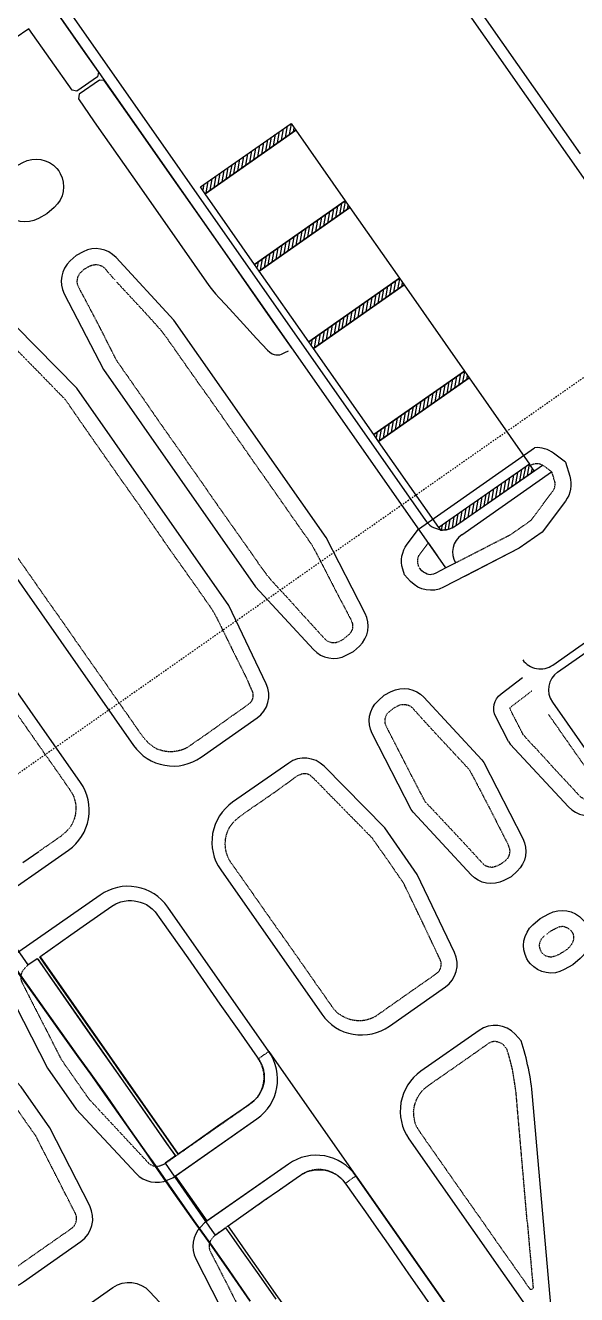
# Model space of a CAD drawing. Header units: millimetres. Extents: x 152904052 to 153933663, y 538271515 to 539240469.
# Drawn here: x 153536220 to 153541333, y 539104976 to 539116747 of the extents above; entities that cross this region are included whole.
import ezdxf

# ---------------------------------------------------------------- set-up
doc = ezdxf.new("R2010")
doc.units = ezdxf.units.MM
doc.linetypes.add('HIDDEN', pattern=[5.08, 2.54, -2.54])
doc.layers.add('BORD', color=7, linetype='Continuous')

msp = doc.modelspace()

# ---------------------------------------------------------------- linework, layer by layer
at = {"layer": 'BORD', "color": 8, "linetype": 'HIDDEN', "ltscale": 5}
msp.add_line((153496404.5, 539081976.6), (153619277.3, 539168013), dxfattribs=at)
at = {"layer": 'BORD', "color": 133}
for p, q in [((153538245.4, 539120011.6), (153541365.7, 539115555.4)), ((153538633.1, 539115708.2), (153538651.8, 539115814)), ((153538669.9, 539115733.9), (153538687.3, 539115832.6)), ((153538706.7, 539115759.7), (153538713, 539115795.8)), ((153538449.2, 539115579.4), (153538467.9, 539115685.2)), ((153538486, 539115605.2), (153538504.6, 539115711)), ((153538522.7, 539115630.9), (153538541.4, 539115736.8)), ((153538559.5, 539115656.7), (153538578.2, 539115762.5)), ((153538596.3, 539115682.4), (153538615, 539115788.3)), ((153538302.1, 539115476.4), (153538320.7, 539115582.2)), ((153538338.8, 539115502.1), (153538357.5, 539115608)), ((153538375.6, 539115527.9), (153538394.3, 539115633.7)), ((153538412.4, 539115553.6), (153538431.1, 539115659.5)), ((153538118.2, 539115347.6), (153538136.8, 539115453.5)), ((153538154.9, 539115373.4), (153538173.6, 539115479.2)), ((153538191.7, 539115399.1), (153538210.4, 539115505)), ((153538228.5, 539115424.9), (153538247.2, 539115530.7)), ((153538265.3, 539115450.6), (153538283.9, 539115556.5)), ((153537934.3, 539115218.8), (153537952.9, 539115324.7)), ((153537971, 539115244.6), (153537989.7, 539115350.4)), ((153538007.8, 539115270.3), (153538026.5, 539115376.2)), ((153538044.6, 539115296.1), (153538063.3, 539115402)), ((153538081.4, 539115321.9), (153538100, 539115427.7)), ((153537870.2, 539115221.2), (153537879.4, 539115273.2)), ((153537897.5, 539115193.1), (153537916.1, 539115298.9)), ((153539135.5, 539114990.6), (153539154.2, 539115096.4)), ((153539172.3, 539115016.3), (153539189.7, 539115115)), ((153538988.4, 539114887.6), (153539007.1, 539114993.4)), ((153539025.2, 539114913.3), (153539043.9, 539115019.2)), ((153539062, 539114939.1), (153539080.6, 539115044.9)), ((153539098.8, 539114964.8), (153539117.4, 539115070.7)), ((153539209.1, 539115042.1), (153539215.5, 539115078.2)), ((153538804.5, 539114758.8), (153538823.2, 539114864.7)), ((153538841.3, 539114784.6), (153538860, 539114890.4)), ((153538878.1, 539114810.3), (153538896.7, 539114916.2)), ((153538914.9, 539114836.1), (153538933.5, 539114941.9)), ((153538951.6, 539114861.8), (153538970.3, 539114967.7)), ((153538620.6, 539114630), (153538639.3, 539114735.9)), ((153538657.4, 539114655.8), (153538676.1, 539114761.6)), ((153538694.2, 539114681.5), (153538712.8, 539114787.4)), ((153538731, 539114707.3), (153538749.6, 539114813.1)), ((153538767.7, 539114733.1), (153538786.4, 539114838.9)), ((153538473.5, 539114527), (153538492.2, 539114632.9)), ((153538510.3, 539114552.8), (153538528.9, 539114658.6)), ((153538547, 539114578.5), (153538565.7, 539114684.4)), ((153538583.8, 539114604.3), (153538602.5, 539114710.1)), ((153538372.6, 539114503.6), (153538381.8, 539114555.6)), ((153538399.9, 539114475.5), (153538418.6, 539114581.4)), ((153538436.7, 539114501.3), (153538455.4, 539114607.1)), ((153539674.8, 539114298.8), (153539692.2, 539114397.4)), ((153539490.9, 539114170), (153539509.5, 539114275.8)), ((153539527.7, 539114195.8), (153539546.3, 539114301.6)), ((153539564.4, 539114221.5), (153539583.1, 539114327.4)), ((153539601.2, 539114247.3), (153539619.9, 539114353.1)), ((153539638, 539114273), (153539656.7, 539114378.9)), ((153539711.6, 539114324.5), (153539717.9, 539114360.7)), ((153539307, 539114041.2), (153539325.6, 539114147.1)), ((153539343.7, 539114067), (153539362.4, 539114172.8)), ((153539380.5, 539114092.7), (153539399.2, 539114198.6)), ((153539417.3, 539114118.5), (153539436, 539114224.3)), ((153539454.1, 539114144.2), (153539472.8, 539114250.1)), ((153539159.8, 539113938.2), (153539178.5, 539114044.1)), ((153539196.6, 539113964), (153539215.3, 539114069.8)), ((153539233.4, 539113989.7), (153539252.1, 539114095.6)), ((153539270.2, 539114015.5), (153539288.9, 539114121.3)), ((153538975.9, 539113809.4), (153538994.6, 539113915.3)), ((153539012.7, 539113835.2), (153539031.4, 539113941)), ((153539049.5, 539113860.9), (153539068.2, 539113966.8)), ((153539086.3, 539113886.7), (153539104.9, 539113992.5)), ((153539123.1, 539113912.5), (153539141.7, 539114018.3)), ((153538875.1, 539113786), (153538884.3, 539113838)), ((153538902.4, 539113757.9), (153538921, 539113863.8)), ((153538939.2, 539113783.7), (153538957.8, 539113889.5)), ((153540131.1, 539113334), (153540149.7, 539113439.9)), ((153540167.8, 539113359.8), (153540186.5, 539113465.6)), ((153540204.6, 539113385.5), (153540223.3, 539113491.4)), ((153540241.4, 539113411.3), (153540260.1, 539113517.1)), ((153540278.2, 539113437), (153540295.6, 539113535.7)), ((153540315, 539113462.8), (153540321.3, 539113498.9)), ((153539983.9, 539113231), (153540002.6, 539113336.8)), ((153540020.7, 539113256.7), (153540039.4, 539113362.6)), ((153540057.5, 539113282.5), (153540076.2, 539113388.3)), ((153540094.3, 539113308.3), (153540112.9, 539113414.1)), ((153539800, 539113102.2), (153539818.7, 539113208.1)), ((153539836.8, 539113128), (153539855.5, 539113233.8)), ((153539873.6, 539113153.7), (153539892.3, 539113259.6)), ((153539910.4, 539113179.5), (153539929, 539113285.3)), ((153539947.2, 539113205.2), (153539965.8, 539113311.1)), ((153539652.9, 539112999.2), (153539671.6, 539113105)), ((153539689.7, 539113025), (153539708.3, 539113130.8)), ((153539726.5, 539113050.7), (153539745.1, 539113156.6)), ((153539763.2, 539113076.5), (153539781.9, 539113182.3)), ((153539478.5, 539112924.3), (153539487.7, 539112976.3)), ((153539505.8, 539112896.2), (153539524.4, 539113002)), ((153539542.6, 539112921.9), (153539561.2, 539113027.8)), ((153539579.3, 539112947.7), (153539598, 539113053.5)), ((153539616.1, 539112973.4), (153539634.8, 539113079.3)), ((153540805.1, 539112521.7), (153540823.8, 539112627.6)), ((153540841.9, 539112547.5), (153540860.6, 539112653.3)), ((153540878.7, 539112573.2), (153540896.9, 539112676.8)), ((153540915.5, 539112599), (153540922.7, 539112640.1)), ((153540621.2, 539112393), (153540639.9, 539112498.8)), ((153540658, 539112418.7), (153540676.7, 539112524.6)), ((153540694.8, 539112444.5), (153540713.4, 539112550.3)), ((153540731.6, 539112470.2), (153540750.2, 539112576.1)), ((153540768.3, 539112496), (153540787, 539112601.8)), ((153540474.1, 539112289.9), (153540492.8, 539112395.8)), ((153540510.9, 539112315.7), (153540529.5, 539112421.5)), ((153540547.7, 539112341.5), (153540566.3, 539112447.3)), ((153540584.4, 539112367.2), (153540603.1, 539112473.1)), ((153540290.2, 539112161.2), (153540308.9, 539112267)), ((153540327, 539112186.9), (153540345.6, 539112292.8)), ((153540363.7, 539112212.7), (153540382.4, 539112318.5)), ((153540400.5, 539112238.4), (153540419.2, 539112344.3)), ((153540437.3, 539112264.2), (153540456, 539112370)), ((153540146.2, 539112075.7), (153540161.7, 539112164)), ((153540180.6, 539112088.1), (153540198.5, 539112189.8)), ((153540216.6, 539112109.7), (153540235.3, 539112215.5)), ((153540253.4, 539112135.4), (153540272.1, 539112241.3)), ((153540080.6, 539112069.8), (153540088.2, 539112112.5)), ((153540112.9, 539112070), (153540124.9, 539112138.3))]:
    msp.add_line(p, q, dxfattribs=at)
at = {"layer": 'BORD', "color": 133, "ltscale": 10}
for p, q in [((153541111.3, 539110814.6), (153545070.5, 539113586.9)), ((153541157.2, 539110749.1), (153542009.3, 539111345.8))]:
    msp.add_line(p, q, dxfattribs=at)
at = {"layer": 'BORD', "color": 133, "flags": 128}
for points in [[(153542401.6, 539113901.5), (153538163.5, 539119954.2)], [(153535393.2, 539118637), (153535311.1, 539118579.5), (153540117.7, 539111715)], [(153535393.2, 539118637), (153539932, 539112154.5)], [(153539865.3, 539112075.5), (153540943.4, 539112830.4)], [(153540210.6, 539112105.4), (153541015.4, 539112668.9)], [(153540267.9, 539112023.5), (153541101.1, 539112606.9)], [(153540117.7, 539111715), (153540208.4, 539111761.6)]]:
    msp.add_lwpolyline(points, dxfattribs=at)
at = {"layer": 'BORD', "color": 133, "ltscale": 10, "flags": 128}
for points in [[(153534913.2, 539119149.3), (153535151.7, 539118809.1), (153535538.6, 539118255.3), (153535952.3, 539117666), (153536383.9, 539117049.5), (153536757.7, 539116515.4), (153536899.8, 539116312.5), (153536888.7, 539116268.5), (153536698.5, 539116138.5), (153536653.3, 539116146.4), (153536252.4, 539116714.5), (153536126.2, 539116627.3)], [(153538695.7, 539113749.1), (153538494.7, 539114035.6), (153538303.6, 539114310.3), (153538091.7, 539114612.6), (153537844, 539114964.1), (153537558.3, 539115372.3), (153537333.6, 539115693.2), (153537073, 539116065.6), (153536951.8, 539116237.3), (153536909.2, 539116240.4), (153536718.8, 539116109.7), (153536712.2, 539116065), (153536858.3, 539115852.8), (153537217.4, 539115341.8), (153537534.4, 539114886.8), (153537901.7, 539114364.1), (153537931.6, 539114321.5), (153537954.9, 539114290.3), (153537982.7, 539114257.3), (153538018.6, 539114218.8), (153538079.2, 539114154), (153538242.5, 539113975.3), (153538365.2, 539113842.5), (153538464.9, 539113735.7), (153538488.8, 539113715), (153538509.4, 539113701.5), (153538526.7, 539113693.9), (153538543.3, 539113691.4), (153538561.1, 539113690.1), (153538578.9, 539113693.1), (153538596.3, 539113699.1), (153538626, 539113713), (153538660.2, 539113727.7)], [(153539956.9, 539111947.4), (153540036.4, 539111833.9)], [(153540120.7, 539111714.7), (153540026.9, 539111667), (153540004.6, 539111658), (153539987.7, 539111654.1), (153539974.8, 539111652.5), (153539959.6, 539111654.8), (153539946.9, 539111658.5), (153539931.2, 539111665.2), (153539913.5, 539111675.7), (153539896.7, 539111689.3), (153539880.8, 539111706.1), (153539873.5, 539111714.5)], [(153541108.1, 539110470.6), (153541747.3, 539109557.7)], [(153536198.3, 539108983.8), (153536343.7, 539109084.7)], [(153536788.6, 539108415), (153537021.8, 539108576.7), (153537058.7, 539108599.1), (153537081, 539108608.7), (153537105.1, 539108618.1), (153537135.9, 539108625.1), (153537172.4, 539108631.4), (153537203.6, 539108632.2), (153537229.3, 539108628.3), (153537260.6, 539108622.9), (153537286.1, 539108616.1), (153537313.5, 539108607.1), (153537342.4, 539108594.2), (153537369.3, 539108576.5), (153537397.8, 539108554.2), (153537425.1, 539108524.9), (153537478.1, 539108452.3), (153537576.1, 539108312.6), (153537726.4, 539108098.8), (153537872.5, 539107889.8), (153538025.2, 539107670.7), (153538199.7, 539107421.6), (153538371.2, 539107176.9), (153538395.7, 539107139.3), (153538409.2, 539107113.2), (153538419.5, 539107088.4), (153538428.2, 539107059.2), (153538430.4, 539107051.1), (153538434.6, 539107027.1), (153538434.7, 539106994.2), (153538434.4, 539106953.1), (153538426, 539106912.4), (153538416.9, 539106884.3), (153538396.3, 539106843.8), (153538369.7, 539106803.9), (153538339.4, 539106771.6), (153538291.8, 539106734.3), (153538238.9, 539106699), (153538006.1, 539106536.7)], [(153538006.1, 539106536.7), (153537757.2, 539106361.1), (153537638.6, 539106277.6), (153537485.7, 539106493.7), (153537292.8, 539106768.1), (153537136.7, 539106990.3), (153537000.1, 539107185.8), (153536836.4, 539107419.2), (153536692.3, 539107625.2), (153536552.9, 539107823.7), (153536394.5, 539108050.4), (153536354.6, 539108109.1), (153536640.7, 539108312.2), (153536788.6, 539108415)], [(153538304.9, 539104913.5), (153538109.6, 539105196.7), (153537951.4, 539105421.3), (153537785.4, 539105653.8), (153537598.7, 539105918.7), (153537400.2, 539106203.5), (153537342.3, 539106286), (153537158.7, 539106548.8), (153536974.2, 539106814.3), (153536826.3, 539107021.2), (153536710.7, 539107179.7), (153536525.2, 539107439.2), (153536328.5, 539107716.6), (153536133.1, 539107990.7), (153536013.5, 539108165.6)], [(153538308.9, 539104916.2), (153538113.6, 539105199.4), (153537955.4, 539105424.1), (153537789.4, 539105656.6), (153537602.7, 539105921.5), (153537404.1, 539106206.3), (153537346.3, 539106288.8), (153537162.7, 539106551.6), (153536978.1, 539106817.1), (153536830.2, 539107024), (153536714.6, 539107182.5), (153536529.2, 539107442), (153536332.4, 539107719.4), (153536137, 539107993.5), (153536017.6, 539108168.4)], [(153536115.3, 539108215.1), (153536243.7, 539108034.7), (153536244.6, 539108034), (153536328.3, 539108092), (153536333, 539108090.8), (153536338.5, 539108083.2), (153536444.9, 539107928.5), (153536621.8, 539107675.4), (153536775.2, 539107454), (153536950.7, 539107204), (153537107.8, 539106979.9), (153537327.1, 539106667), (153537529.4, 539106378.4), (153537611.8, 539106261.7), (153537517, 539106194.6), (153537690, 539105944.6), (153537949.5, 539105569.5), (153537979.5, 539105528), (153538077.4, 539105596.3), (153538117.3, 539105539.6), (153538241, 539105361.9), (153538385.3, 539105158.6), (153538543.5, 539104931.8)], [(153536331.9, 539108090.7), (153537613.8, 539106259.8)], [(153536356.5, 539108107.9), (153537638.4, 539106277.1)], [(153538432.6, 539105847.7), (153538578.5, 539105947.8), (153538732.8, 539106056.3), (153538772.6, 539106083.6), (153538798.8, 539106099.2), (153538815.7, 539106107.2), (153538837.3, 539106117.6), (153538862.7, 539106124), (153538880.5, 539106127.5), (153538906.9, 539106132.2), (153538929.1, 539106133.4), (153538952.6, 539106134.3), (153538974.2, 539106133), (153538999.9, 539106129.8), (153539024.6, 539106123.6), (153539049.8, 539106115), (153539073.3, 539106106), (153539096.3, 539106093.7), (153539117, 539106079.5), (153539143.3, 539106059.3), (153539164, 539106038.4), (153539208.4, 539105979.4), (153539282.2, 539105872.8), (153539374.6, 539105742.3), (153539473.4, 539105600.4), (153539583.7, 539105442.7), (153539672.8, 539105315.5), (153539775.3, 539105167.6), (153539876.9, 539105023), (153539976.1, 539104881.7)], [(153538681.1, 539104786.8), (153538546.9, 539104977.7), (153538426.3, 539105150), (153538287.8, 539105347.7), (153538138, 539105561), (153538101, 539105613.9), (153538314.9, 539105764.9), (153538432.6, 539105847.7)]]:
    msp.add_lwpolyline(points, dxfattribs=at)
at = {"layer": 'BORD', "color": 133}
for points in [[(153537843.9, 539115248.3), (153538684.3, 539115836.8), (153538727.9, 539115774.6), (153537887.5, 539115186.1)], [(153537887.5, 539115186.1), (153538727.9, 539115774.6), (153539186.8, 539115119.2), (153538346.3, 539114530.8)], [(153538346.3, 539114530.8), (153539186.8, 539115119.2), (153539230.4, 539115057), (153538389.9, 539114468.5)], [(153538389.9, 539114468.5), (153539230.4, 539115057), (153539689.2, 539114401.7), (153538848.8, 539113813.2)], [(153538848.8, 539113813.2), (153539689.2, 539114401.7), (153539732.8, 539114339.4), (153538892.4, 539113750.9)], [(153538892.4, 539113750.9), (153539732.8, 539114339.4), (153540292.6, 539113539.9), (153539452.2, 539112951.4)], [(153539452.2, 539112951.4), (153540292.6, 539113539.9), (153540336.2, 539113477.7), (153539495.8, 539112889.2)], [(153539495.8, 539112889.2), (153540336.2, 539113477.7), (153540896, 539112678.2), (153540055.6, 539112089.7)]]:
    msp.add_lwpolyline(points, close=True, dxfattribs=at)
at = {"layer": 'BORD', "color": 137}
for points in [[(153536197.1, 539115474.7, -0.352496), (153536512, 539115419.2), (153536530.1, 539115398.5), (153536543.4, 539115374.3, -0.352496), (153536487.9, 539115059.4), (153536419.8, 539114999.9), (153536340.6, 539114956.3, -0.352496), (153536025.7, 539115011.8), (153536007.6, 539115032.5), (153535994.3, 539115056.7, -0.352496), (153536049.8, 539115371.6), (153536117.9, 539115431.1)], [(153538453.9, 539110641.8), (153538108.8, 539111367.4), (153536697.8, 539113382.5), (153536133.9, 539113955, 0.3661132), (153535806, 539113985), (153535285.8, 539113620.7, 0.4142136), (153535175.3, 539112994), (153537223, 539110069.6, 0.4142136), (153537849.7, 539109959.1), (153538369.9, 539110323.4, 0.3661238)], [(153540472.5, 539109909.5), (153540834.5, 539109205.3, -0.3366197), (153540781, 539108901.5), (153540725.7, 539108850.4), (153540658.8, 539108816, -0.3366197), (153540355.1, 539108869.5), (153539817.1, 539109450.7), (153539799.9, 539109475.2), (153539437.9, 539110179.5, -0.3366197), (153539491.4, 539110483.2), (153539546.6, 539110534.3), (153539613.6, 539110568.7, -0.3366197), (153539917.3, 539110515.2), (153540455.3, 539109934.1)], [(153538031.7, 539108914.6), (153538969.5, 539107575.3, 0.4142136), (153539596.2, 539107464.8), (153540116.4, 539107829, 0.3661238), (153540200.4, 539108147.4), (153539855.3, 539108873.1), (153539554.2, 539109303.2), (153538990.3, 539109875.6, 0.3661132), (153538662.4, 539109905.6), (153538142.2, 539109541.4, 0.4142136)], [(153540928.1, 539108404.7), (153540996.1, 539108464.2), (153541075.3, 539108507.8, -0.352496), (153541390.3, 539108452.3), (153541408.4, 539108431.6), (153541421.7, 539108407.4, -0.352496), (153541366.2, 539108092.5), (153541298.1, 539108033), (153541218.9, 539107989.4, -0.352496), (153540904, 539108044.9), (153540885.8, 539108065.7), (153540872.5, 539108089.8, -0.352496)], [(153540817.7, 539107330.7), (153540762.8, 539107390, 0.3749329), (153540429.4, 539107425.6), (153539888.7, 539107047, 0.4142136), (153539778.2, 539106420.3), (153540964.4, 539104726.3, 0.767327), (153541102.4, 539104776.5), (153540924.1, 539106814.2, 0.0580184)]]:
    msp.add_lwpolyline(points, format="xyb", close=True, dxfattribs=at)
for points in [[(153538354.5, 539111539.5), (153538892.5, 539110958.4, 0.3366197), (153539196.2, 539110904.8), (153539263.1, 539110939.2), (153539318.4, 539110990.4, 0.3366197), (153539371.9, 539111294.1), (153539009.8, 539111998.4), (153537598.8, 539114013.5), (153537060.9, 539114594.6, 0.3366197), (153536757.2, 539114648.1), (153536690.2, 539114613.7), (153536635, 539114562.6, 0.3366197), (153536581.4, 539114258.9), (153536943.5, 539113554.6), (153538354.5, 539111539.5)], [(153538478, 539107231.2), (153537540.2, 539108570.5, 0.4142136), (153536913.5, 539108681), (153536159.9, 539108153.3), (153535867.3, 539108571.1), (153536621, 539109098.8, 0.4142136), (153536731.5, 539109725.5), (153534127.7, 539113444.1)], [(153541230.5, 539112697.5), (153541270, 539112565.6, -0.237084), (153541229.5, 539112335.7), (153541014.5, 539112047)], [(153539735.7, 539111651.8), (153539719.9, 539111704.7, -0.237084), (153539760.4, 539111934.6), (153539865.3, 539112075.5)], [(153541014.5, 539112047), (153540801.5, 539111897.9), (153540097.3, 539111535.8, -0.3366091), (153539793.6, 539111589.3), (153539735.7, 539111651.8)], [(153540701, 539110106.2), (153540584, 539110333.8, -0.3626791), (153540631.7, 539110546.5), (153540831.7, 539110699.7)], [(153540701, 539110106.2), (153540718.2, 539110081.6), (153541256.2, 539109500.5, 0.3366197), (153541559.9, 539109446.9), (153541712.1, 539109525.2), (153541747.3, 539109557.7)]]:
    msp.add_lwpolyline(points, format="xyb", dxfattribs=at)
at = {"layer": 'BORD', "color": 133, "linetype": 'HIDDEN', "flags": 128}
for points in [[(153537064.8, 539114369.1), (153537160.4, 539114266.7), (153537238.8, 539114181.7), (153537336.5, 539114077.2), (153537422.7, 539113981.4), (153537486.4, 539113909), (153537524.2, 539113857.3), (153537594.7, 539113757.8), (153537685.3, 539113628), (153537792.9, 539113474.9), (153537900, 539113324.8), (153538024.2, 539113148.6), (153538125.7, 539113002.5), (153538231.4, 539112851.5), (153538340.3, 539112694.4), (153538457, 539112529), (153538573.1, 539112363.4), (153538699.8, 539112180.9), (153538839.7, 539111982.1), (153538878.7, 539111927.2), (153538886.1, 539111913.4), (153538940.3, 539111810.8), (153539012.6, 539111671.8), (153539083.2, 539111533), (153539147.6, 539111410.3), (153539221.5, 539111269.9), (153539241.2, 539111232.4), (153539252.4, 539111201.5), (153539255.5, 539111182.5), (153539255.1, 539111156.3), (153539249, 539111136.5), (153539236.9, 539111117.5), (153539220.1, 539111095.4), (153539197.1, 539111075.4), (153539168.1, 539111052.9), (153539134.7, 539111034.1), (153539108.3, 539111023.2), (153539086.7, 539111019.1), (153539066.4, 539111020.8), (153539041.9, 539111027.1), (153539020.4, 539111037.6), (153539003.4, 539111051.3), (153538967.2, 539111089.7), (153538914.8, 539111147.6), (153538842.6, 539111227.6), (153538782.3, 539111291.7), (153538741.9, 539111338.6), (153538661.9, 539111427.2), (153538567.9, 539111528.2), (153538496.1, 539111606.2), (153538465.2, 539111644.4), (153538411.8, 539111716.6), (153538332.2, 539111831), (153538240, 539111962.2), (153538150.8, 539112088.2), (153538057.3, 539112220.5), (153537962.1, 539112356.2), (153537859.5, 539112505.9), (153537754.7, 539112653.4), (153537650.7, 539112803.9), (153537530.2, 539112973.8), (153537430, 539113117.7), (153537328.7, 539113264.7), (153537230.2, 539113405.4), (153537153.9, 539113515.4), (153537075.5, 539113626.3), (153537062.5, 539113648), (153537003.2, 539113765), (153536948.3, 539113873.4), (153536899.2, 539113969.7), (153536855.7, 539114053.1), (153536808.6, 539114142.3), (153536753.7, 539114245.7), (153536716.5, 539114315.2), (153536705.6, 539114342.3), (153536701.3, 539114367.5), (153536702.9, 539114394), (153536706.6, 539114410.8), (153536719.9, 539114437.8), (153536729.8, 539114451.5), (153536748, 539114470.1), (153536767.6, 539114486.4), (153536788.3, 539114500.4), (153536821.4, 539114517.3), (153536842, 539114524.6), (153536871, 539114528.9), (153536899.5, 539114526.3), (153536924.2, 539114518), (153536940.6, 539114509), (153536957.6, 539114493.5), (153536983.6, 539114461.5), (153537049.7, 539114386.6)], [(153535283.8, 539113422.2), (153535310.1, 539113450.3), (153535349, 539113481.3), (153535432.4, 539113540), (153535543.9, 539113620.8), (153535680.8, 539113716), (153535815.4, 539113811.8), (153535891.2, 539113863.8), (153535920.7, 539113879.9), (153535949.2, 539113886.3), (153535981.6, 539113879.6), (153536003.3, 539113871.4), (153536021, 539113858.3), (153536064.1, 539113813), (153536186.5, 539113690.1), (153536319.9, 539113554.7), (153536528.7, 539113339.9), (153536584.4, 539113282.4), (153536611, 539113247.5), (153536730.7, 539113072.8), (153536903.7, 539112825), (153537083.1, 539112568.6), (153537268.8, 539112306.4), (153537409.3, 539112103.3), (153537538.1, 539111916.4), (153537664.3, 539111738.6), (153537815.1, 539111525.3), (153537941.5, 539111344.4), (153537965.1, 539111305.7), (153537994.5, 539111253.3), (153538048.5, 539111142.8), (153538158.5, 539110918.8), (153538268.5, 539110697.6), (153538324.7, 539110569.9), (153538331.1, 539110548.1), (153538331.1, 539110520.8), (153538326.2, 539110498.3), (153538314.1, 539110473.8), (153538296.8, 539110454.7), (153538266, 539110432.8), (153538125.6, 539110333.8), (153537927.8, 539110192.3), (153537754.8, 539110071.8)], [(153537754.8, 539110071.8), (153537727.8, 539110053), (153537695.9, 539110036.3), (153537668.8, 539110025.7), (153537633.9, 539110017.4), (153537600.4, 539110011.4), (153537565.4, 539110009.3), (153537528.1, 539110011.7), (153537490.7, 539110019.2), (153537438.5, 539110036.9), (153537407.1, 539110054.8), (153537372.6, 539110080.3), (153537327.2, 539110129.1), (153537277.9, 539110195.4), (153537184.8, 539110329.9), (153537063.9, 539110501.9), (153536939.7, 539110681.1), (153536775.9, 539110914.2), (153536676.6, 539111057), (153536534.4, 539111260.6), (153536405.3, 539111443.4), (153536266.5, 539111643.6), (153536121.1, 539111849.4), (153535972.1, 539112062.8), (153535855.9, 539112229.5), (153535741.4, 539112392.6), (153535604.2, 539112589.6), (153535449.9, 539112809), (153535276, 539113058.8), (153535259.6, 539113084.3), (153535240.2, 539113123.6), (153535229, 539113158.4), (153535221.1, 539113197.5), (153535218.6, 539113234.2), (153535220.7, 539113271.3), (153535227.4, 539113310.5), (153535242.2, 539113351), (153535267.4, 539113397.8), (153535283.8, 539113422.2)], [(153534203.7, 539113126.4), (153534280.2, 539113016.1), (153534395.6, 539112851), (153534522.4, 539112670.4), (153534674, 539112455.7), (153534835.4, 539112224.3), (153534995.4, 539111996.8), (153535118.4, 539111819.6), (153535244.4, 539111639.5), (153535394, 539111427.5), (153535538.9, 539111220), (153535696.4, 539110995.5), (153535984.6, 539110585.6), (153536100.3, 539110420.3), (153536222.2, 539110245), (153536374.4, 539110027.6), (153536505.7, 539109841.1), (153536635.8, 539109653), (153536658, 539109617.1), (153536666.7, 539109600.6), (153536676.8, 539109567.6), (153536686.1, 539109530.5), (153536689.6, 539109497.3), (153536688.3, 539109456.4), (153536681.9, 539109417.3), (153536670.5, 539109379.5), (153536654.9, 539109343.9), (153536637.4, 539109313.2), (153536609, 539109279.3), (153536573.3, 539109246.2), (153536549.2, 539109226.4), (153536511.5, 539109200.2), (153536473.1, 539109173.3), (153536422.7, 539109138.3), (153536343.7, 539109084.7)], [(153540205.3, 539111760), (153540723.9, 539112026.6), (153540908.6, 539112156)], [(153540203.8, 539109988.7), (153540338, 539109843.8), (153540405.5, 539109716.7), (153540490.2, 539109554.2), (153540576.1, 539109386.8), (153540639.9, 539109260.5), (153540693, 539109159.1), (153540710.2, 539109110.3), (153540713.3, 539109092.6), (153540710.9, 539109068.7), (153540706.3, 539109050.9), (153540697.5, 539109030.2), (153540683.7, 539109011.7), (153540668.3, 539108995.2), (153540646.3, 539108979.5), (153540616.7, 539108960.9), (153540592.3, 539108949.3), (153540568.8, 539108941.9), (153540549.5, 539108937.8), (153540524.5, 539108939.6), (153540499.9, 539108946.6), (153540476.1, 539108960.4), (153540454, 539108983.4), (153540329.1, 539109119.9), (153540168, 539109292.7), (153540023.5, 539109446.9), (153539928.2, 539109547.4), (153539797, 539109799.8), (153539688.7, 539110011.1), (153539577.7, 539110226.3), (153539565, 539110253.3), (153539559.5, 539110267), (153539556.2, 539110283.3), (153539555.9, 539110304), (153539557.5, 539110316.9), (153539562.4, 539110333.1), (153539569, 539110348.8), (153539578.9, 539110364.7), (153539591.1, 539110378.1), (153539604.6, 539110390.2), (153539622.1, 539110404.5), (153539636.9, 539110415.1), (153539656.1, 539110425.7), (153539676.3, 539110437.2), (153539693, 539110443.6), (153539711.7, 539110449.1), (153539727.7, 539110449.5), (153539745.9, 539110447.9), (153539761.7, 539110445.3), (153539777.3, 539110441), (153539796.6, 539110430.1), (153539823.2, 539110402.8), (153539914, 539110301.3), (153540018.4, 539110187.6), (153540203.8, 539109988.7)], [(153541072.8, 539110354.4), (153541087.9, 539110333.1), (153541147.3, 539110249.6), (153541206.5, 539110163.2), (153541251.6, 539110099.6), (153541286.7, 539110048.9), (153541327.9, 539109989.7), (153541372.6, 539109926.6), (153541418, 539109862.5), (153541452.5, 539109811.9), (153541495.9, 539109750.2), (153541543.3, 539109683.5), (153541583.3, 539109626.7), (153541521.3, 539109588), (153541495.2, 539109573.5), (153541486.6, 539109569.2), (153541478.1, 539109566.1), (153541470.3, 539109564.7), (153541449.3, 539109562.8), (153541431.5, 539109564.4), (153541416.4, 539109567), (153541404.4, 539109571.1), (153541391.4, 539109577.3), (153541376.5, 539109587.1), (153541363.5, 539109597.8), (153541343.7, 539109619.3), (153541307.9, 539109658.3), (153541272.8, 539109696.6), (153541233.4, 539109738.3), (153541206.4, 539109767.6), (153541169, 539109807.7), (153541126, 539109853.6), (153541084.5, 539109898.9), (153541038.9, 539109951.1), (153541021.8, 539109967.9), (153540994.4, 539109998.3), (153540958.8, 539110037.7), (153540932.9, 539110064), (153540901.7, 539110097.3), (153540870.2, 539110131.9), (153540837.4, 539110168.9)], [(153539464, 539107554.4), (153539655.7, 539107689), (153539859.4, 539107832), (153540028.4, 539107949.7), (153540037.9, 539107957), (153540048.5, 539107966.5), (153540058.8, 539107978.3), (153540068.7, 539107994.6), (153540073, 539108010.2), (153540075.9, 539108025), (153540077.3, 539108043.9), (153540076.3, 539108059.8), (153540068.1, 539108080.9), (153539920.7, 539108392.8), (153539728.5, 539108791.3), (153539580.3, 539109006.9), (153539435.8, 539109211.6), (153539222.3, 539109428.7), (153539018.3, 539109636), (153538938.2, 539109719.7), (153538908.3, 539109748.6), (153538888.2, 539109768.5), (153538868.2, 539109785), (153538855.8, 539109794.8), (153538843.2, 539109801.8), (153538828.3, 539109805.5), (153538811.2, 539109806.8), (153538788.8, 539109804), (153538774.6, 539109799.3), (153538755.4, 539109792.1), (153538742, 539109785.8), (153538718.4, 539109770), (153538682.7, 539109742.5), (153538526.3, 539109629.4), (153538266.5, 539109450.7), (153538185.3, 539109390.3)], [(153539464, 539107554.4), (153539442, 539107542.7), (153539421, 539107533.6), (153539392.7, 539107525), (153539365.2, 539107518.3), (153539334.8, 539107514.8), (153539305.8, 539107515), (153539280.4, 539107517.1), (153539238.5, 539107524.3), (153539209.8, 539107533.6), (153539178.7, 539107547.8), (153539148.8, 539107565), (153539121.3, 539107582.4), (153539099.2, 539107603.4), (153539077.1, 539107630.4), (153539046.7, 539107672.4), (153538990.5, 539107753.9), (153538898.9, 539107883.7), (153538815.7, 539108003.8), (153538720.6, 539108139.7), (153538626.3, 539108274.1), (153538531, 539108407.9), (153538432.2, 539108548.6), (153538330.9, 539108693.9), (153538229.7, 539108837.8), (153538149.5, 539108951.5), (153538124.2, 539108987.7), (153538114.7, 539109002.6), (153538106.4, 539109017.6), (153538095.6, 539109042.2), (153538086.6, 539109068.9), (153538078.6, 539109103), (153538074.6, 539109140.5), (153538074.8, 539109175.1), (153538077.5, 539109202.6), (153538083.7, 539109233.6), (153538092.7, 539109262.7), (153538104.2, 539109289), (153538117.7, 539109314.8), (153538131.2, 539109334.6), (153538155, 539109362.1), (153538185.3, 539109390.3)], [(153541052.5, 539108317.7), (153541082.7, 539108341.2), (153541113.5, 539108359.9), (153541145.5, 539108375.8), (153541174.3, 539108388.2), (153541202.3, 539108392.2), (153541219.3, 539108388.6), (153541250.5, 539108376.9), (153541268.9, 539108364.2), (153541285.1, 539108345.7), (153541296, 539108329.3), (153541304.6, 539108304.5), (153541305.7, 539108282.2), (153541301.7, 539108257.2), (153541283.7, 539108222.9), (153541267.1, 539108199.6), (153541243.6, 539108176.9), (153541212.7, 539108155.6), (153541164.8, 539108127), (153541128.8, 539108113.1), (153541099.2, 539108105.9), (153541070.1, 539108107.6), (153541042.7, 539108117.5), (153541023.3, 539108131.8), (153541009.7, 539108149.3), (153540998.4, 539108169.1), (153540991.1, 539108192.8), (153540988.2, 539108213), (153540992, 539108241.5), (153541003.1, 539108265.9), (153541019.2, 539108288.2), (153541039.4, 539108307.2)], [(153540875, 539105650.7), (153540852, 539105919.6), (153540832.5, 539106143.6), (153540814.4, 539106355), (153540793.7, 539106590), (153540771.8, 539106847.1), (153540757.9, 539106944.4), (153540736.3, 539107072.5), (153540704.6, 539107196.1), (153540693.4, 539107227.3), (153540691.1, 539107235.3), (153540689.4, 539107242.2), (153540684.6, 539107253.3), (153540680.7, 539107259), (153540672.4, 539107270.5), (153540658.1, 539107286.9), (153540644.2, 539107298.8), (153540631.8, 539107306.8), (153540614.8, 539107313.6), (153540598.3, 539107318.8), (153540582.3, 539107322.2), (153540563.9, 539107321.8), (153540547.2, 539107319.5), (153540528.4, 539107311.9), (153540502.7, 539107295.3), (153540406.3, 539107227.2), (153540182.3, 539107070.1), (153539972.5, 539106924.3)], [(153540875, 539105650.7), (153540885.6, 539105532.4), (153540895.6, 539105412.5), (153540908.9, 539105272.5), (153540920.1, 539105144.3), (153540930, 539105032.5), (153540930.3, 539105031.7), (153540928.1, 539105029), (153540914, 539105022.6), (153540908.3, 539105022.3), (153540906.9, 539105022.4), (153540906.3, 539105022.5), (153540904.9, 539105022.9), (153540902.1, 539105025.9), (153540832.2, 539105125.3), (153540732.3, 539105266.9), (153540603, 539105450.2), (153540483.2, 539105622.7), (153540257.8, 539105943.3), (153540112.3, 539106151.5), (153539993.5, 539106321.7), (153539905.7, 539106447.7), (153539889.5, 539106470.9), (153539867.8, 539106503), (153539851.1, 539106531.4), (153539837.2, 539106562.6), (153539828.2, 539106600.9), (153539822.4, 539106640.2), (153539821.6, 539106676.7), (153539828.1, 539106722.9), (153539838.7, 539106757.6), (153539852.3, 539106792.3), (153539870.1, 539106825), (153539889, 539106851.3), (153539906.3, 539106871.7), (153539925.3, 539106889.2), (153539949.2, 539106908.2), (153539972.5, 539106924.3)]]:
    msp.add_lwpolyline(points, dxfattribs=at)
for points in [[(153534028.9, 539113375.6, 0.4141131), (153533611.1, 539113449.1), (153532808.5, 539112887.2, 0.3741522), (153532773.7, 539112747), (153533139, 539112031.6), (153535062.9, 539109284), (153535610.2, 539108696, 0.3196509), (153535735.2, 539108670.3), (153535768.7, 539108685.1), (153535781.3, 539108693.9), (153536245.9, 539108030.4), (153536233.3, 539108021.6), (153536208, 539107995.2, 0.3196509), (153536189.3, 539107869), (153536554.7, 539107153.5), (153536809.5, 539106789.7), (153537356.8, 539106201.7, 0.3196509), (153537481.8, 539106176), (153537515.3, 539106190.8), (153538306, 539106744.5, 0.4142136), (153538379.7, 539107162.3), (153538478, 539107231.2)], [(153541101.1, 539112606.9), (153541030.5, 539112659.5, 0.237084), (153540933.2, 539112676.6), (153540903.4, 539112667.7)], [(153541101.1, 539112606.9), (153541126.4, 539112522.6, -0.237084), (153541109.2, 539112425.3), (153540908.6, 539112156)], [(153539869.4, 539111728.2), (153539863.6, 539111747.7, -0.237084), (153539880.7, 539111845), (153539955.9, 539111946)], [(153540837.4, 539110168.9), (153540717.4, 539110402.4, -0.3626791), (153540723, 539110427.4), (153540917.8, 539110576.7)], [(153536063.2, 539106809.4), (153535515.9, 539107397.4, 0.3741522), (153535372.3, 539107412.6), (153534815.2, 539107022.6, 0.4142136), (153534741.6, 539106604.8), (153535673.6, 539105273.6, 0.4142136), (153536091.5, 539105200), (153536648.5, 539105590, 0.3741522), (153536683.3, 539105730.1), (153536318, 539106445.6), (153536063.2, 539106809.4)], [(153539286.7, 539106076.2), (153539188.4, 539106007.3, 0.4142136), (153538770.6, 539106081), (153537979.8, 539105527.3), (153537954.5, 539105500.9, 0.3196509), (153537935.9, 539105374.7), (153538301.2, 539104659.2), (153540272.8, 539101843.6), (153540820.1, 539101255.5, 0.3149033), (153540943.4, 539101229.1), (153540948.4, 539101231.3, 0.0530039), (153541057.6, 539101291.6), (153541774.3, 539101793.4, 0.4142835), (153541847.9, 539102211.3)]]:
    msp.add_lwpolyline(points, format="xyb", dxfattribs=at)
at = {"layer": 'BORD', "color": 133, "flags": 128}
msp.add_lwpolyline([(153541230.5, 539112697.5), (153541120.1, 539112779.8, 0.1825549), (153540943.4, 539112830.4)], format="xyb", dxfattribs=at)
at = {"layer": 'BORD', "color": 133}
msp.add_lwpolyline([(153540896, 539112678.2), (153540055.6, 539112089.7), (153540071.6, 539112066.8, 0.1717699), (153540210.6, 539112105.4), (153540939.6, 539112615.9), (153540896, 539112678.2)], format="xyb", dxfattribs=at)
at = {"layer": 'BORD', "color": 137}
for points in [[(153541014.5, 539112047), (153540801.5, 539111897.9), (153540292.1, 539111635.9)], [(153538660, 539106186.7), (153537906.4, 539105659), (153537613.9, 539106076.7), (153538367.5, 539106604.4)], [(153541948.1, 539102275.3), (153539286.7, 539106076.2)], [(153539288.1, 539106074.2), (153541948.1, 539102275.3)]]:
    msp.add_lwpolyline(points, dxfattribs=at)
at = {"layer": 'BORD', "color": 137, "flags": 128}
for points in [[(153536159.9, 539108153.3), (153536135.3, 539108136.1), (153536099.8, 539108099.1, 0.3196509), (153536055.7, 539107800.8), (153536425.8, 539107076), (153536692.6, 539106695.1), (153537247, 539106099.5, 0.3196509), (153537542.4, 539106038.8), (153537589.3, 539106059.5), (153538367.5, 539106604.4, 0.4142127), (153538478, 539107231.2), (153539286.7, 539106076.2, 0.4142136), (153538660, 539106186.7), (153537881.8, 539105641.8), (153537846.3, 539105604.8, 0.3196509), (153537802.3, 539105306.4), (153538172.4, 539104581.7), (153540155.9, 539101749), (153540710.3, 539101153.3, 0.3149033), (153541001.6, 539101090.9), (153541006.7, 539101093.1, 0.0530039), (153541143.6, 539101168.7), (153541834.8, 539101652.7, 0.414251), (153541944, 539102279.7)], [(153536180.1, 539106904), (153535625.7, 539107499.6, 0.3741522), (153535286.2, 539107535.5), (153534753.8, 539107162.7, 0.4142136), (153534643.3, 539106535.9), (153535575.3, 539105204.8, 0.4142136), (153536202.1, 539105094.3), (153536734.5, 539105467.1, 0.3741522), (153536816.9, 539105798.4), (153536446.8, 539106523.1), (153536180.1, 539106904)], [(153537652.7, 539104704, -0.0774798), (153537832, 539103977.2), (153538006.8, 539101979.5, -0.767327), (153537868.8, 539101929.3), (153536389.8, 539104041.6, -0.4142136), (153536500.3, 539104668.3), (153537032.8, 539105041.2, -0.3741522), (153537372.2, 539105005.3), (153537652.7, 539104704)]]:
    msp.add_lwpolyline(points, format="xyb", dxfattribs=at)
at = {"layer": 'BORD', "color": 133}
for centre, start, end in [((153540095.9, 539112269.3), 214.99999, 305.00001), ((153540382.6, 539111859.7), 125.00001, 209.38162)]:
    msp.add_arc(centre, 200, start, end, dxfattribs=at)
at = {"layer": 'BORD', "color": 133, "ltscale": 10}
for centre, start, end in [((153540996.6, 539110978.5), 214.99999, 305.00001), ((153541271.9, 539110585.3), 125.00001, 214.99999)]:
    msp.add_arc(centre, 200, start, end, dxfattribs=at)

doc.saveas('drawing.dxf')
